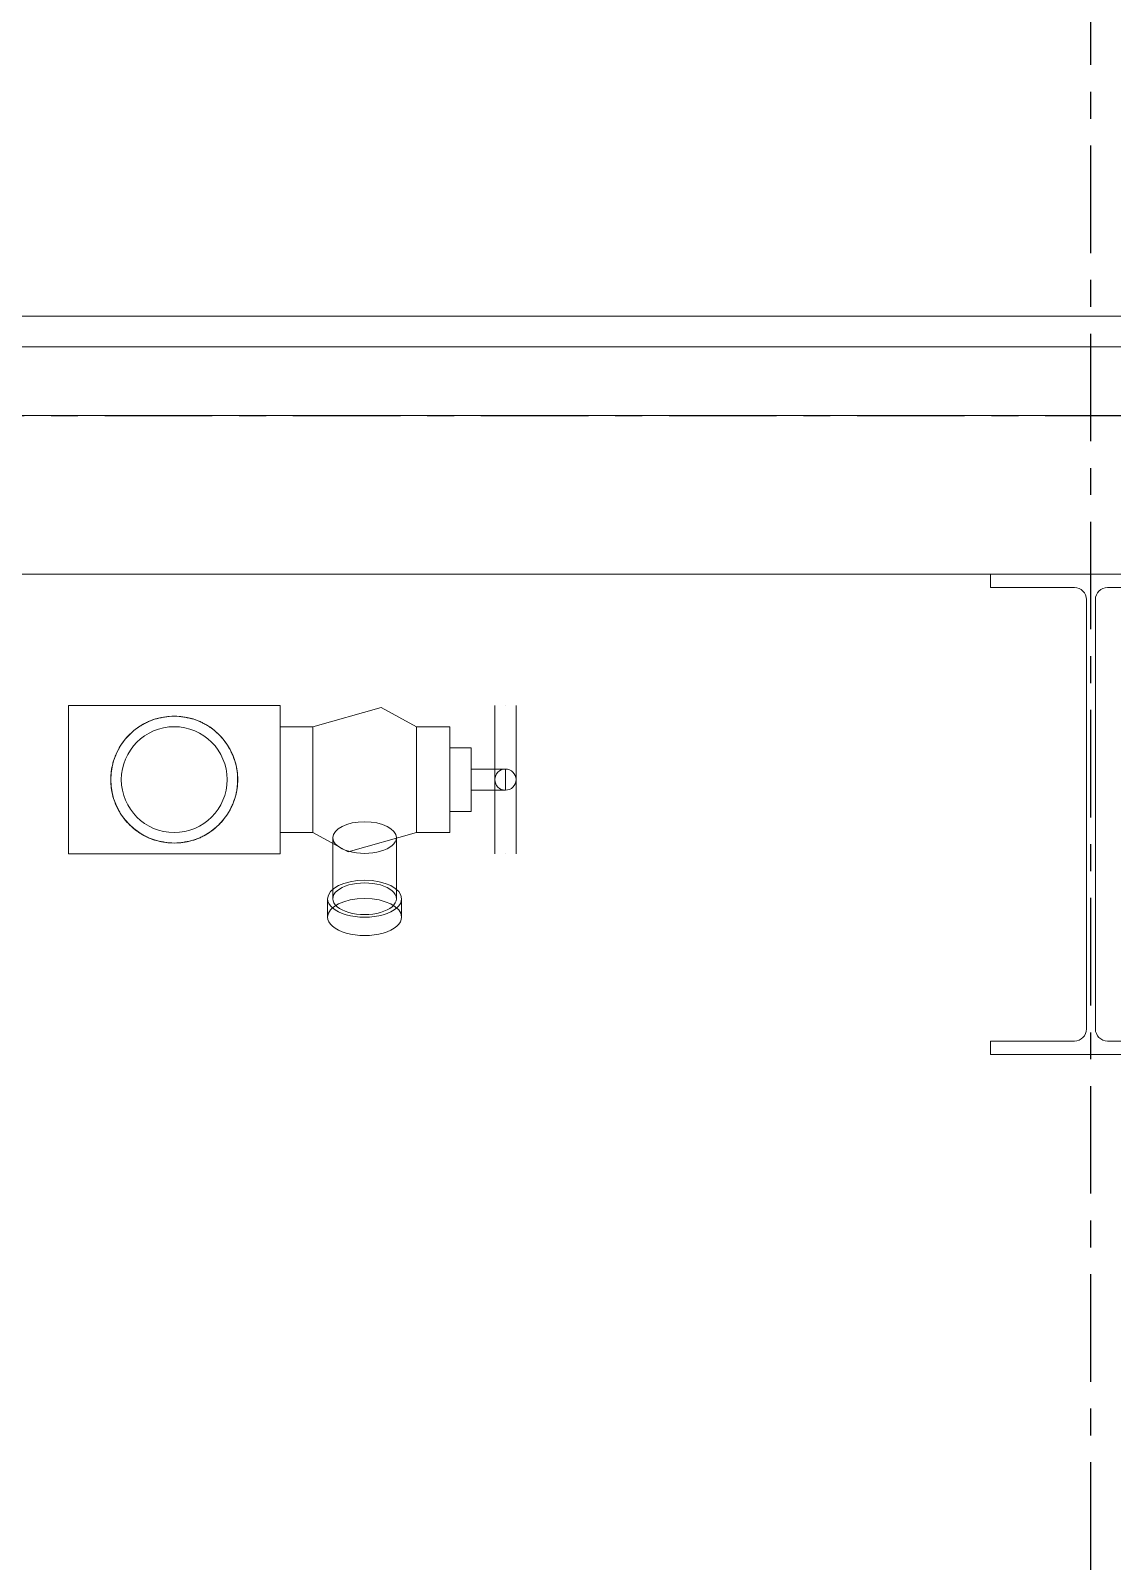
# Model space of a CAD drawing. Header units: millimetres. Extents: x -677815 to 406757, y -145898 to 39000.
# Drawn here: x 197338 to 198360, y -1083 to 364 of the extents above; entities that cross this region are included whole.
import ezdxf

# ---------------------------------------------------------------- set-up
doc = ezdxf.new("R2010")
doc.units = ezdxf.units.MM
doc.header["$LTSCALE"] = 8
doc.linetypes.add('Xref building Toll$0$Grid Line', pattern=[22.225, 12.7, -3.175, 3.175, -3.175])
for name, color, linetype, lineweight in [('Xref building Toll$0$A-GENM', 8, 'Continuous', 9), ('Xref building Toll$0$A-WALL', 8, 'Continuous', 9), ('Xref building Toll$0$S-COLS', 8, 'Continuous', 9)]:
    doc.layers.add(name, color=color, linetype=linetype, lineweight=lineweight)
doc.layers.add('Xref building Toll$0$S-GRID', color=8, linetype='Continuous')

# ---------------------------------------------------------------- blocks, each defined once
blk = doc.blocks.new('Xref building Toll$0$Toll Grids')
at = {"layer": 'Xref building Toll$0$S-GRID', "linetype": 'Xref building Toll$0$Grid Line'}
for p, q in [((198340, -125373.3), (198340, 36031.5)), ((-9195.8, 0), (280997.7, 0))]:
    blk.add_line(p, q, dxfattribs=at)
blk = doc.blocks.new('Xref building Toll$0$UB-Universal Beam-Column - C1_5_460UB67-1338434-MASTER GROUND FLOOR')
at = {"layer": 'Xref building Toll$0$S-COLS', "lineweight": 18}
for p, q in [((95, 227), (-95, 227)), ((-95, 227), (-95, 214.3)), ((95, 214.3), (95, 227)), ((-95, 214.3), (-15.65, 214.3)), ((-4.25, 202.9), (-4.25, -202.9)), ((4.25, -202.9), (4.25, 202.9)), ((15.65, 214.3), (95, 214.3)), ((-15.65, -214.3), (-95, -214.3)), ((-95, -214.3), (-95, -227)), ((95, -214.3), (15.65, -214.3)), ((95, -227), (95, -214.3)), ((-95, -227), (95, -227))]:
    blk.add_line(p, q, dxfattribs=at)
at = {"layer": 'Xref building Toll$0$S-COLS'}
for p, q in [((-95, 227), (-95, 227)), ((95, 227), (95, 227)), ((-95, 214.3), (-95, 214.3)), ((95, 214.3), (95, 214.3)), ((-95, -214.3), (-95, -214.3)), ((95, -214.3), (95, -214.3)), ((-95, -227), (-95, -227)), ((95, -227), (95, -227))]:
    blk.add_line(p, q, dxfattribs=at)
at = {"layer": 'Xref building Toll$0$S-COLS', "lineweight": 18}
for centre, start, end in [((-15.65, 202.9), 0, 90), ((15.65, 202.9), 90, 180), ((-15.65, -202.9), 270, 0), ((15.65, -202.9), 180, 270)]:
    blk.add_arc(centre, 11.4, start, end, dxfattribs=at)
blk = doc.blocks.new('Xref building Toll$0$HYD-SINGLE HEAD - Standard-1798686-MASTER GROUND FLOOR')
at = {"layer": 'Xref building Toll$0$A-GENM'}
for p, q in [((186.5, 128.5), (-13.5, 128.5)), ((-13.5, -11.5), (-13.5, 128.5)), ((-13.5, 128.5), (-13.5, -11.5)), ((186.5, -11.5), (186.5, 128.5)), ((186.5, 128.5), (186.5, -11.5)), ((389.6, 128.5), (389.6, -11.5)), ((399.6, 128.5), (399.6, 128.5)), ((399.6, 128.5), (399.6, 128.5)), ((409.6, -11.5), (409.6, 128.5)), ((217.5, 108.5), (186.5, 108.5)), ((186.5, 8.5), (186.5, 108.5)), ((186.5, 108.5), (186.5, 8.5)), ((217.5, 108.5), (217.5, 58.5)), ((217.5, 58.5), (217.5, 108.5)), ((347.1, 108.5), (315.5, 108.5)), ((315.5, 58.5), (315.5, 108.5)), ((315.5, 108.5), (315.5, 58.5)), ((347.1, 108.5), (347.1, 8.5)), ((347.1, 8.5), (347.1, 108.5)), ((367.3, 88.5), (347.1, 88.5)), ((347.1, 88.5), (347.1, 28.5)), ((347.1, 28.5), (347.1, 88.5)), ((367.3, 88.5), (367.3, 28.5)), ((367.3, 28.5), (367.3, 88.5)), ((217.5, 58.5), (217.5, 8.5)), ((217.5, 8.5), (217.5, 58.5)), ((315.5, 8.5), (315.5, 58.5)), ((315.5, 58.5), (315.5, 8.5)), ((399.6, 68.5), (367.3, 68.5)), ((367.3, 68.5), (367.3, 48.5)), ((367.3, 48.5), (367.3, 68.5)), ((399.6, 48.5), (399.6, 68.5)), ((399.6, 68.5), (399.6, 48.5)), ((367.3, 48.5), (399.6, 48.5)), ((347.1, 28.5), (367.3, 28.5)), ((186.5, 8.5), (217.5, 8.5)), ((236.5, 3.7), (236.5, -54.1)), ((296.5, -54.1), (296.5, 3.7)), ((315.5, 8.5), (347.1, 8.5)), ((-13.5, -11.5), (186.5, -11.5)), ((399.6, -11.5), (399.6, -11.5)), ((399.6, -11.5), (399.6, -11.5)), ((231.5, -54.1), (231.5, -71.4)), ((301.5, -71.4), (301.5, -54.1))]:
    blk.add_line(p, q, dxfattribs=at)
at = {"layer": 'Xref building Toll$0$A-GENM', "flags": 128}
for points in [[(217.5, 108.5), (282.1, 126.7), (315.5, 108.5)], [(389.6, -11.5), (389.6, 20.7), (389.6, 87.6), (389.6, 127.8), (389.6, 128.5)], [(389.6, 128.5), (389.6, 96.3), (389.6, 29.3), (389.6, -10.8), (389.6, -11.5)], [(409.6, 128.5), (409.6, 96.3), (409.6, 29.3), (409.6, -10.8), (409.6, -11.5)], [(409.6, -11.5), (409.6, 20.7), (409.6, 87.6), (409.6, 127.8), (409.6, 128.5)], [(315.5, 8.5), (250.9, -9.8), (217.5, 8.5)]]:
    blk.add_lwpolyline(points, dxfattribs=at)
at = {"layer": 'Xref building Toll$0$A-GENM'}
for centre, radius, start, end in [((86.5, 58.5), 60, 90, 270), ((86.5, 58.5), 60, 270, 90), ((86.5, 58.5), 50, 90, 270), ((86.5, 58.5), 50, 90, 270), ((86.5, 58.5), 50, 270, 90), ((86.5, 58.5), 50, 270, 90), ((399.6, 58.5), 10, 90, 270), ((399.6, 58.5), 10, 90, 270), ((399.6, 58.5), 10, 270, 90), ((399.6, 58.5), 10, 270, 90)]:
    blk.add_arc(centre, radius, start, end, dxfattribs=at)
for centre, major_axis, start_param, end_param in [((266.5, 3.7), (-30, 0), 3.141593, 6.283185), ((266.5, 3.7), (-30, 0), 0, 3.141593), ((266.5, -54.1), (-35, 0), 3.141593, 6.283185), ((266.5, -54.1), (30, 0), 0, 3.141593), ((266.5, -71.4), (-35, 0), 3.141593, 6.283185), ((266.5, -54.1), (-35, 0), 0, 3.141593), ((266.5, -54.1), (-30, 0), 0, 3.141593), ((266.5, -71.4), (-35, 0), 0, 3.141593)]:
    blk.add_ellipse(centre, major_axis=major_axis, ratio=0.5, start_param=start_param, end_param=end_param, dxfattribs=at)
for points in [[(86.5, 118.5), (83.3, 118.3), (78.7, 117.9), (73.7, 117), (70.9, 116.4), (68.8, 115.8), (66.8, 115.2), (64.2, 114.3), (61.1, 112.9), (58.1, 111.4), (55.7, 110), (53.4, 108.6), (50.7, 106.7), (46.5, 103.4), (41.7, 98.7), (36.5, 92.1), (33, 86), (30.7, 80.6), (29.2, 76.4), (28, 72.1), (27.1, 67.7), (26.6, 63.1), (26.4, 58.5), (26.6, 53.8), (27.3, 47.8), (28.7, 41.9), (30.7, 36.3), (32.4, 32.3), (34.4, 28.5), (37.4, 23.7), (41.7, 18.3), (46.5, 13.5), (50.2, 10.6), (52.4, 9.1), (54, 8), (55.7, 6.9), (58.1, 5.6), (61.1, 4), (64.2, 2.6), (66.8, 1.7), (68.8, 1.1), (70.9, 0.6), (73.7, 0), (78.7, -0.9), (83.3, -1.4), (86.5, -1.5)], [(86.5, -1.5), (89.6, -1.4), (94.2, -0.9), (99.2, 0), (102, 0.6), (104.1, 1.1), (106.1, 1.7), (108.7, 2.6), (111.8, 4), (114.9, 5.6), (117.2, 6.9), (119.5, 8.3), (122.2, 10.2), (126.4, 13.5), (131.2, 18.3), (136.4, 24.8), (139.9, 31), (142.2, 36.3), (143.7, 40.5), (145, 44.9), (145.8, 49.3), (146.3, 53.8), (146.5, 58.5), (146.3, 63.1), (145.7, 69.2), (144.3, 75), (142.2, 80.6), (140.5, 84.6), (138.5, 88.4), (135.5, 93.2), (131.2, 98.7), (126.4, 103.4), (122.8, 106.3), (120.6, 107.9), (118.9, 109), (117.2, 110), (114.9, 111.4), (111.9, 112.9), (108.7, 114.3), (106.1, 115.2), (104.1, 115.8), (102, 116.4), (99.2, 117), (94.2, 117.9), (89.6, 118.3), (86.5, 118.5)]]:
    blk.add_open_spline(points, degree=3, knots=[0, 0, 0, 0, 0.045455, 0.068182, 0.079545, 0.090909, 0.102273, 0.113636, 0.136364, 0.159091, 0.170455, 0.181818, 0.204545, 0.227273, 0.272727, 0.318182, 0.363636, 0.386364, 0.409091, 0.431818, 0.454545, 0.477273, 0.5, 0.522727, 0.545455, 0.590909, 0.613636, 0.636364, 0.659091, 0.681818, 0.727273, 0.772727, 0.795455, 0.806818, 0.818182, 0.829545, 0.840909, 0.863636, 0.886364, 0.897727, 0.909091, 0.920455, 0.931818, 0.954545, 1, 1, 1, 1], dxfattribs=at)
blk = doc.blocks.new('Xref building Toll$0$building block 28092016')
at = {"layer": 'Xref building Toll$0$A-WALL', "lineweight": 18}
for p, q in [((923374.1, -671405.5), (918405.1, -671405.5)), ((918405.1, -671434.5), (923374.1, -671434.5))]:
    blk.add_line(p, q, dxfattribs=at)
at = {"layer": 'Xref building Toll$0$A-WALL'}
for p, q in [((918352.1, -671499.5), (923427.1, -671499.5)), ((920794.6, -671649.5), (918352.1, -671649.5))]:
    blk.add_line(p, q, dxfattribs=at)
at = {"layer": 'Xref building Toll$0$A-GENM'}
blk.add_blockref('Xref building Toll$0$HYD-SINGLE HEAD - Standard-1798686-MASTER GROUND FLOOR', (919936.5, -671902.2), dxfattribs=at)
at = {"layer": 'Xref building Toll$0$S-COLS'}
blk.add_blockref('Xref building Toll$0$UB-Universal Beam-Column - C1_5_460UB67-1338434-MASTER GROUND FLOOR', (920889.6, -671876.5), dxfattribs=at)
blk = doc.blocks.new('Xref building Toll')
for name, p in [('Xref building Toll$0$Toll Grids', (0, 0)), ('Xref building Toll$0$building block 28092016', (-722549.6, 671499.5))]:
    blk.add_blockref(name, p)

msp = doc.modelspace()

# ---------------------------------------------------------------- block references
msp.add_blockref('Xref building Toll', (0, 0))

doc.saveas('drawing.dxf')
